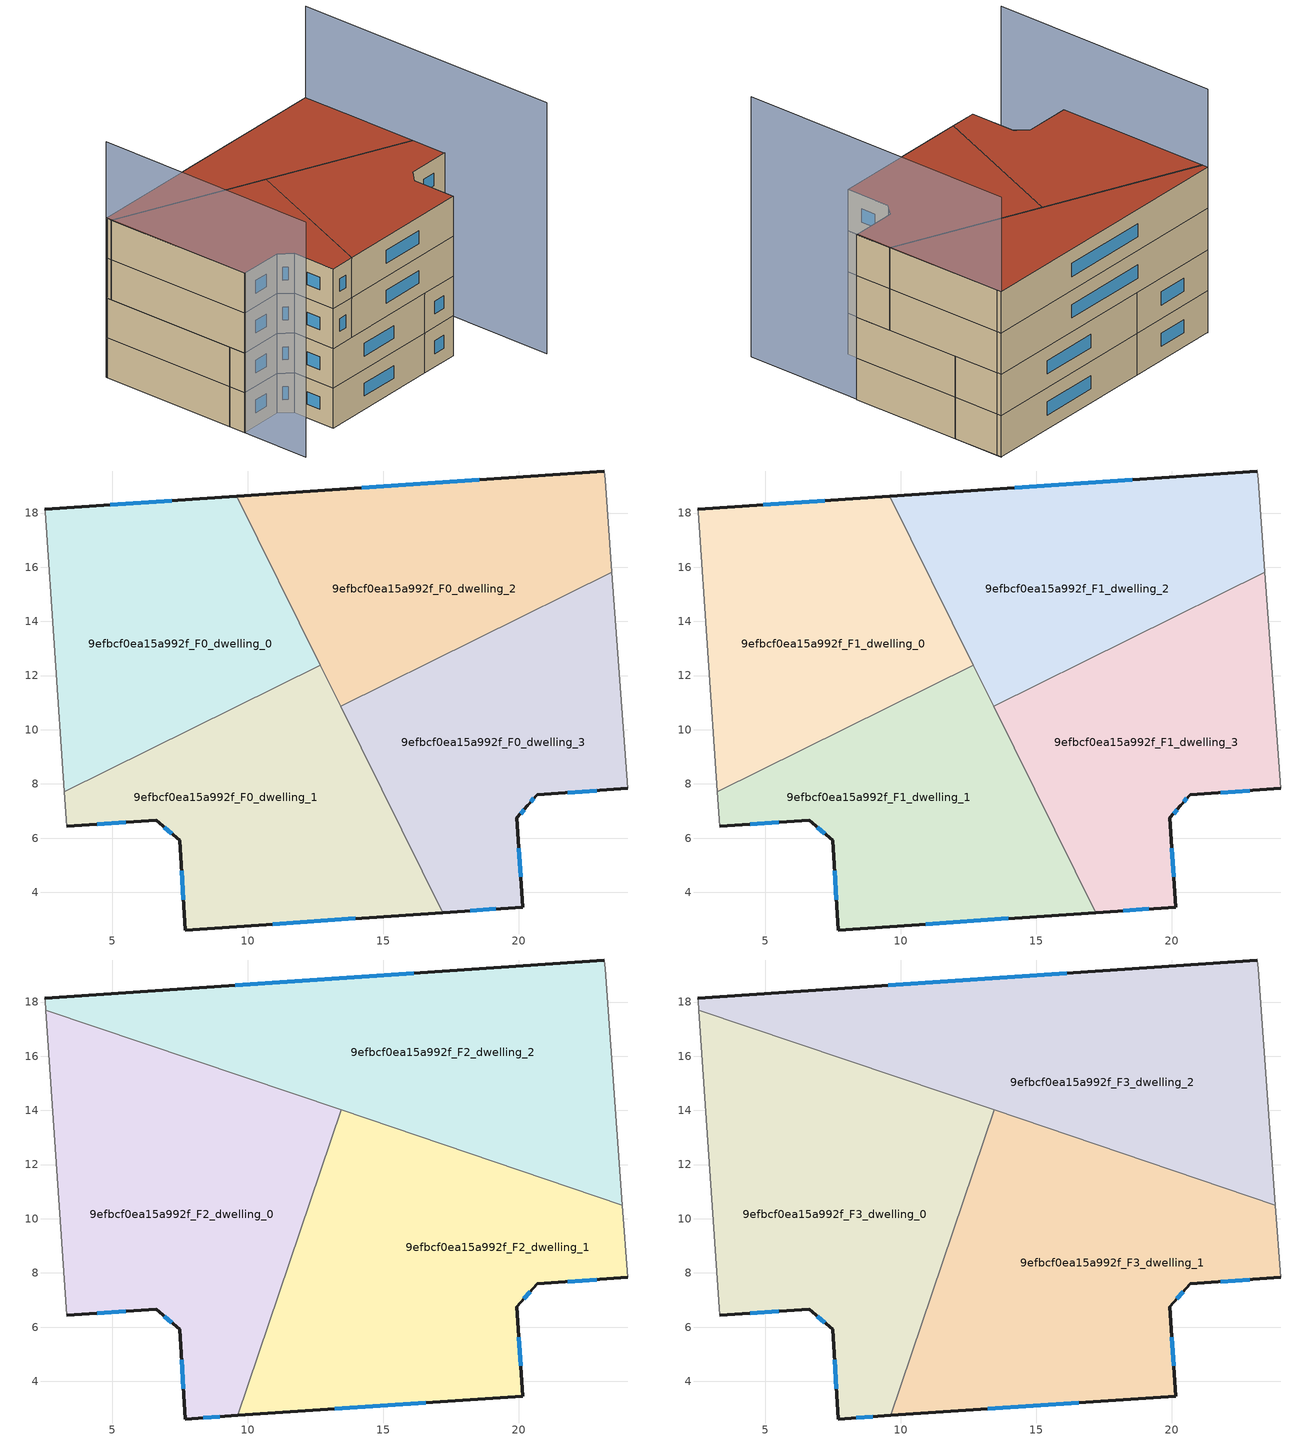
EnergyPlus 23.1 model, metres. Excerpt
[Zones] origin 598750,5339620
9efbcf0ea15a992f_F0_dwelling_0
 floor ground (EU_floor_Construction): 9.6,18.62 12.68,12.38 3.23,7.71 2.52,18.05 2.51,18.14 z0
 wall outside (EU_wall_Construction): 9.6,18.62 2.51,18.14 z0:3
 wall adiabatic (EU_wall_Construction): 2.51,18.14 2.52,18.05 3.23,7.71 z0:3
 wall to 9efbcf0ea15a992f_F0_dwelling_1 (EU_wall_Construction): 3.23,7.71 12.68,12.38 z0:3
 wall to 9efbcf0ea15a992f_F0_dwelling_2 (EU_wall_Construction): 12.68,12.38 9.6,18.62 z0:3
 window (EU_Window_Construction): 7.18,18.46 4.92,18.3 z1.02:1.98
9efbcf0ea15a992f_F0_dwelling_1
 floor ground (EU_floor_Construction): 12.68,12.38 17.2,3.25 7.69,2.61 7.48,5.91 6.62,6.66 3.32,6.44 3.23,7.71 z0
 wall outside (EU_wall_Construction): 3.32,6.44 6.62,6.66 7.48,5.91 7.69,2.61 17.2,3.25 z0:3
 wall adiabatic (EU_wall_Construction): 3.23,7.71 3.32,6.44 z0:3
 wall to 9efbcf0ea15a992f_F0_dwelling_3 (EU_wall_Construction): 17.2,3.25 13.43,10.86 z0:3
 wall to 9efbcf0ea15a992f_F0_dwelling_2 (EU_wall_Construction): 13.43,10.86 12.68,12.38 z0:3
 window (EU_Window_Construction): 7.55,4.79 7.62,3.73 / 6.92,6.41 7.19,6.17 / 4.44,6.52 5.5,6.58 / 10.93,2.83 13.96,3.03 z1.02:1.98
9efbcf0ea15a992f_F0_dwelling_2
 floor ground (EU_floor_Construction): 23.15,19.55 23.19,19.23 23.44,15.81 13.43,10.86 9.6,18.62 z0
 wall outside (EU_wall_Construction): 23.15,19.55 9.6,18.62 z0:3
 wall adiabatic (EU_wall_Construction): 23.44,15.81 23.19,19.23 23.15,19.55 z0:3
 wall to 9efbcf0ea15a992f_F0_dwelling_3 (EU_wall_Construction): 13.43,10.86 23.44,15.81 z0:3
 window (EU_Window_Construction): 18.54,19.24 14.21,18.94 z1.02:1.98
9efbcf0ea15a992f_F0_dwelling_3
 floor ground (EU_floor_Construction): 23.44,15.81 24.02,7.83 20.68,7.6 20.33,7.21 19.93,6.75 20.15,3.45 17.2,3.25 13.43,10.86 z0
 wall outside (EU_wall_Construction): 17.2,3.25 20.15,3.45 19.93,6.75 20.33,7.21 20.68,7.6 24.02,7.83 z0:3
 wall adiabatic (EU_wall_Construction): 24.02,7.83 23.44,15.81 z0:3
 window (EU_Window_Construction): 21.81,7.68 22.88,7.75 / 20.45,7.34 20.56,7.47 / 20.07,6.91 20.2,7.05 / 20.08,4.58 20.01,5.63 / 18.2,3.32 19.14,3.39 z1.02:1.98
9efbcf0ea15a992f_F1_dwelling_0
 floor to 9efbcf0ea15a992f_F0_dwelling_0 (EU_floor_Construction): 9.6,18.62 12.68,12.38 3.23,7.71 2.52,18.05 2.51,18.14 z3
 wall outside (EU_wall_Construction): 9.6,18.62 2.51,18.14 z3:6
 wall adiabatic (EU_wall_Construction): 2.51,18.14 2.52,18.05 3.23,7.71 z3:6
 wall to 9efbcf0ea15a992f_F1_dwelling_1 (EU_wall_Construction): 3.23,7.71 12.68,12.38 z3:6
 wall to 9efbcf0ea15a992f_F1_dwelling_2 (EU_wall_Construction): 12.68,12.38 9.6,18.62 z3:6
 window (EU_Window_Construction): 7.18,18.46 4.92,18.3 z4.02:4.98
 ceiling adiabatic (EU_roof_Construction): 12.68,12.38 11.56,14.65 2.54,17.7 3.23,7.71 z6
9efbcf0ea15a992f_F1_dwelling_1
 floor to 9efbcf0ea15a992f_F0_dwelling_1 (EU_floor_Construction): 12.68,12.38 17.2,3.25 7.69,2.61 7.48,5.91 6.62,6.66 3.32,6.44 3.23,7.71 z3
 wall outside (EU_wall_Construction): 3.32,6.44 6.62,6.66 7.48,5.91 7.69,2.61 17.2,3.25 z3:6
 wall adiabatic (EU_wall_Construction): 3.23,7.71 3.32,6.44 z3:6
 wall to 9efbcf0ea15a992f_F1_dwelling_3 (EU_wall_Construction): 17.2,3.25 13.43,10.86 z3:6
 wall to 9efbcf0ea15a992f_F1_dwelling_2 (EU_wall_Construction): 13.43,10.86 12.68,12.38 z3:6
 window (EU_Window_Construction): 7.55,4.79 7.62,3.73 / 6.92,6.41 7.19,6.17 / 4.44,6.52 5.5,6.58 / 10.93,2.83 13.96,3.03 z4.02:4.98
 ceiling adiabatic (EU_roof_Construction): 17.2,3.25 12.68,12.38 3.23,7.71 3.32,6.44 6.62,6.66 7.48,5.91 7.69,2.61 z6
9efbcf0ea15a992f_F1_dwelling_2
 floor to 9efbcf0ea15a992f_F0_dwelling_2 (EU_floor_Construction): 23.15,19.55 23.19,19.23 23.44,15.81 13.43,10.86 9.6,18.62 z3
 wall outside (EU_wall_Construction): 23.15,19.55 9.6,18.62 z3:6
 wall adiabatic (EU_wall_Construction): 23.44,15.81 23.19,19.23 23.15,19.55 z3:6
 wall to 9efbcf0ea15a992f_F1_dwelling_3 (EU_wall_Construction): 13.43,10.86 23.44,15.81 z3:6
 window (EU_Window_Construction): 18.54,19.24 14.21,18.94 z4.02:4.98
 ceiling adiabatic (EU_roof_Construction): 13.43,10.86 12.8,12.14 13.44,14.02 11.56,14.65 z6
9efbcf0ea15a992f_F1_dwelling_3
 floor to 9efbcf0ea15a992f_F0_dwelling_3 (EU_floor_Construction): 23.44,15.81 24.02,7.83 20.68,7.6 20.33,7.21 19.93,6.75 20.15,3.45 17.2,3.25 13.43,10.86 z3
 wall outside (EU_wall_Construction): 17.2,3.25 20.15,3.45 19.93,6.75 20.33,7.21 20.68,7.6 24.02,7.83 z3:6
 wall adiabatic (EU_wall_Construction): 24.02,7.83 23.44,15.81 z3:6
 window (EU_Window_Construction): 21.81,7.68 22.88,7.75 / 20.45,7.34 20.56,7.47 / 20.07,6.91 20.2,7.05 / 20.08,4.58 20.01,5.63 / 18.2,3.32 19.14,3.39 z4.02:4.98
9efbcf0ea15a992f_F2_dwelling_0
 floor adiabatic (EU_floor_Construction): 13.44,14.02 9.63,2.74 7.69,2.61 7.48,5.91 6.62,6.66 3.32,6.44 2.54,17.7 z6
 wall outside (EU_wall_Construction): 3.32,6.44 6.62,6.66 7.48,5.91 7.69,2.61 9.63,2.74 z6:9
 wall adiabatic (EU_wall_Construction): 2.54,17.7 3.32,6.44 z6:9
 wall to 9efbcf0ea15a992f_F2_dwelling_1 (EU_wall_Construction): 9.63,2.74 13.44,14.02 z6:9
 wall to 9efbcf0ea15a992f_F2_dwelling_2 (EU_wall_Construction): 13.44,14.02 2.54,17.7 z6:9
 window (EU_Window_Construction): 6.92,6.41 7.19,6.17 / 4.44,6.52 5.5,6.58 / 8.35,2.65 8.97,2.69 / 7.55,4.79 7.62,3.73 z7.02:7.98
9efbcf0ea15a992f_F2_dwelling_1
 floor to 9efbcf0ea15a992f_F1_dwelling_3 (EU_floor_Construction): 23.83,10.51 24.02,7.83 20.68,7.6 19.93,6.75 20.15,3.45 17.2,3.25 13.43,10.86 17.22,12.74 z6
 floor adiabatic (EU_floor_Construction): 12.8,12.14 17.2,3.25 9.63,2.74 z6
 floor to 9efbcf0ea15a992f_F1_dwelling_2 (EU_floor_Construction): 17.22,12.74 13.43,10.86 12.8,12.14 13.44,14.02 z6
 wall outside (EU_wall_Construction): 9.63,2.74 20.15,3.45 19.93,6.75 20.68,7.6 24.02,7.83 z6:9
 wall adiabatic (EU_wall_Construction): 24.02,7.83 23.83,10.5 z6:9
 wall to 9efbcf0ea15a992f_F2_dwelling_2 (EU_wall_Construction): 23.83,10.5 13.44,14.02 z6:9
 window (EU_Window_Construction): 13.21,2.98 16.57,3.21 / 21.81,7.68 22.88,7.75 / 20.19,7.04 20.42,7.31 / 20.08,4.58 20.01,5.63 z7.02:7.98
9efbcf0ea15a992f_F2_dwelling_2
 floor to 9efbcf0ea15a992f_F1_dwelling_2 (EU_floor_Construction): 23.15,19.55 23.19,19.23 23.44,15.81 17.22,12.74 11.56,14.65 9.6,18.62 z6
 floor to 9efbcf0ea15a992f_F1_dwelling_0 (EU_floor_Construction): 9.6,18.62 11.56,14.65 2.54,17.7 2.52,18.05 2.51,18.14 z6
 floor to 9efbcf0ea15a992f_F1_dwelling_3 (EU_floor_Construction): 23.44,15.81 23.83,10.51 17.22,12.74 z6
 wall outside (EU_wall_Construction): 23.15,19.55 2.51,18.14 z6:9
 wall adiabatic (EU_wall_Construction): 23.83,10.5 23.19,19.23 23.15,19.55 / 2.51,18.14 2.52,18.05 2.54,17.7 z6:9
 window (EU_Window_Construction): 16.13,19.07 9.53,18.62 z7.02:7.98
9efbcf0ea15a992f_F3_dwelling_0
 floor to 9efbcf0ea15a992f_F2_dwelling_0 (EU_floor_Construction): 13.44,14.02 9.63,2.74 7.69,2.61 7.48,5.91 6.62,6.66 3.32,6.44 2.54,17.7 z9
 wall outside (EU_wall_Construction): 3.32,6.44 6.62,6.66 7.48,5.91 7.69,2.61 9.63,2.74 z9:12
 wall adiabatic (EU_wall_Construction): 2.54,17.7 3.32,6.44 z9:12
 wall to 9efbcf0ea15a992f_F3_dwelling_1 (EU_wall_Construction): 9.63,2.74 13.44,14.02 z9:12
 wall to 9efbcf0ea15a992f_F3_dwelling_2 (EU_wall_Construction): 13.44,14.02 2.54,17.7 z9:12
 window (EU_Window_Construction): 6.92,6.41 7.19,6.17 / 4.44,6.52 5.5,6.58 / 8.35,2.65 8.97,2.69 / 7.55,4.79 7.62,3.73 z10.02:10.98
 roof outside (EU_roof_Construction): 9.63,2.74 13.44,14.02 2.54,17.7 3.32,6.44 6.62,6.66 7.48,5.91 7.69,2.61 z12
9efbcf0ea15a992f_F3_dwelling_1
 floor to 9efbcf0ea15a992f_F2_dwelling_1 (EU_floor_Construction): 23.83,10.5 24.02,7.83 20.68,7.6 19.93,6.75 20.15,3.45 9.63,2.74 13.44,14.02 z9
 wall outside (EU_wall_Construction): 9.63,2.74 20.15,3.45 19.93,6.75 20.68,7.6 24.02,7.83 z9:12
 wall adiabatic (EU_wall_Construction): 24.02,7.83 23.83,10.5 z9:12
 wall to 9efbcf0ea15a992f_F3_dwelling_2 (EU_wall_Construction): 23.83,10.5 13.44,14.02 z9:12
 window (EU_Window_Construction): 13.21,2.98 16.57,3.21 / 21.81,7.68 22.88,7.75 / 20.19,7.04 20.42,7.31 / 20.08,4.58 20.01,5.63 z10.02:10.98
 roof outside (EU_roof_Construction): 20.15,3.45 19.93,6.75 20.68,7.6 24.02,7.83 23.83,10.5 13.44,14.02 9.63,2.74 z12
9efbcf0ea15a992f_F3_dwelling_2
 floor to 9efbcf0ea15a992f_F2_dwelling_2 (EU_floor_Construction): 23.15,19.55 23.19,19.23 23.83,10.5 2.54,17.7 2.52,18.05 2.51,18.14 z9
 wall outside (EU_wall_Construction): 23.15,19.55 2.51,18.14 z9:12
 wall adiabatic (EU_wall_Construction): 23.83,10.5 23.19,19.23 23.15,19.55 / 2.51,18.14 2.52,18.05 2.54,17.7 z9:12
 window (EU_Window_Construction): 16.13,19.07 9.53,18.62 z10.02:10.98
 roof outside (EU_roof_Construction): 23.83,10.5 23.19,19.23 23.15,19.55 2.51,18.14 2.52,18.05 2.54,17.7 z12
shading: 2.53,18.18 3.66,1.32 z0:17.7; 24.53,-0.84 23.17,19.54 z0:18.9
[Building]
EU S2 Campaign: North Axis=0; Terrain=City; Solar Distribution=FullExterior
[Site:Location]
Vienna: Latitude=48; Longitude=16.5; Time Zone=1; Elevation=183
[SizingPeriod:WeatherFileDays]
AnnualSizingPeriod: Begin Month=1; Begin Day of Month=1; End Month=12; End Day of Month=31; Day of Week for Start Day=Monday; Use Weather File Daylight Saving Period=No; Use Weather File Rain and Snow Indicators=No
[MATERIAL]
EU_InternalMass_Material: Roughness=MediumRough; Thickness=0.1; Conductivity=1; Density=1800; Specific Heat=900; Thermal Absorptance=0.9; Solar Absorptance=0.7; Visible Absorptance=0.7
[MATERIAL:NOMASS] Roughness=MediumRough; Thermal Absorptance=0.9; Solar Absorptance=0.7; Visible Absorptance=0.7
Name | Thermal Resistance
EU_wall_NoMass | 0.942466
EU_roof_NoMass | 0.551687
EU_floor_NoMass | 0.66527
[WINDOWMATERIAL:SIMPLEGLAZINGSYSTEM]
EU_Window_SimpleGlazing: UFactor=2.03367; Solar Heat Gain Coefficient=0.65; Visible Transmittance=0.65
[CONSTRUCTION]
EU_wall_Construction: EU_wall_NoMass
EU_roof_Construction: EU_roof_NoMass
EU_floor_Construction: EU_floor_NoMass
EU_Window_Construction: EU_Window_SimpleGlazing
EU_InternalMass_Construction: EU_InternalMass_Material
[ZONE] Type=1; Multiplier=1; Ceiling Height=autocalculate; Floor Area=autocalculate; Part of Total Floor Area=Yes
Name | Volume
9efbcf0ea15a992f_F0_dwelling_0; 9efbcf0ea15a992f_F1_dwelling_0 | 221.492
9efbcf0ea15a992f_F2_dwelling_0; 9efbcf0ea15a992f_F3_dwelling_0 | 295.304
9efbcf0ea15a992f_F0_dwelling_1; 9efbcf0ea15a992f_F1_dwelling_1 | 221.5
9efbcf0ea15a992f_F2_dwelling_1; 9efbcf0ea15a992f_F3_dwelling_1 | 295.323
9efbcf0ea15a992f_F0_dwelling_2; 9efbcf0ea15a992f_F1_dwelling_2 | 221.472
9efbcf0ea15a992f_F2_dwelling_2; 9efbcf0ea15a992f_F3_dwelling_2 | 295.328
9efbcf0ea15a992f_F0_dwelling_3; 9efbcf0ea15a992f_F1_dwelling_3 | 221.502
[INTERNALMASS] Construction=EU_InternalMass_Construction
Name | Zone or ZoneList | Surface Area
9efbcf0ea15a992f_F0_dwelling_0_EU_InternalMass | 9efbcf0ea15a992f_F0_dwelling_0 | 73.8307
9efbcf0ea15a992f_F0_dwelling_1_EU_InternalMass | 9efbcf0ea15a992f_F0_dwelling_1 | 73.8311
9efbcf0ea15a992f_F0_dwelling_2_EU_InternalMass | 9efbcf0ea15a992f_F0_dwelling_2 | 73.8246
9efbcf0ea15a992f_F0_dwelling_3_EU_InternalMass | 9efbcf0ea15a992f_F0_dwelling_3 | 73.8333
9efbcf0ea15a992f_F1_dwelling_0_EU_InternalMass | 9efbcf0ea15a992f_F1_dwelling_0 | 73.8307
9efbcf0ea15a992f_F1_dwelling_1_EU_InternalMass | 9efbcf0ea15a992f_F1_dwelling_1 | 73.8311
9efbcf0ea15a992f_F1_dwelling_2_EU_InternalMass | 9efbcf0ea15a992f_F1_dwelling_2 | 73.8246
9efbcf0ea15a992f_F1_dwelling_3_EU_InternalMass | 9efbcf0ea15a992f_F1_dwelling_3 | 73.8333
9efbcf0ea15a992f_F2_dwelling_0_EU_InternalMass | 9efbcf0ea15a992f_F2_dwelling_0 | 98.4365
9efbcf0ea15a992f_F2_dwelling_1_EU_InternalMass | 9efbcf0ea15a992f_F2_dwelling_1 | 98.4411
9efbcf0ea15a992f_F2_dwelling_2_EU_InternalMass | 9efbcf0ea15a992f_F2_dwelling_2 | 98.4427
9efbcf0ea15a992f_F3_dwelling_0_EU_InternalMass | 9efbcf0ea15a992f_F3_dwelling_0 | 98.4365
9efbcf0ea15a992f_F3_dwelling_1_EU_InternalMass | 9efbcf0ea15a992f_F3_dwelling_1 | 98.4411
9efbcf0ea15a992f_F3_dwelling_2_EU_InternalMass | 9efbcf0ea15a992f_F3_dwelling_2 | 98.4427
[OTHEREQUIPMENT] Fuel Type=Electricity; Design Level Calculation Method=Watts/Area; Power per Zone Floor Area=1; Fraction Latent=0; Fraction Radiant=0; Fraction Lost=0; Carbon Dioxide Generation Rate=0; EndUse Subcategory=EU_Step8_InternalGains
Name | Zone or ZoneList or Space or SpaceList | Schedule
EU_Step8_InternalGain_9efbcf0ea15a992f_F0_dwelling_0_f000 | 9efbcf0ea15a992f_F0_dwelling_0 | EU_Step8_GainSchedule_9efbcf0ea15a992f_F0_dwelling_0_f000
EU_Step8_InternalGain_9efbcf0ea15a992f_F0_dwelling_1_f000 | 9efbcf0ea15a992f_F0_dwelling_1 | EU_Step8_GainSchedule_9efbcf0ea15a992f_F0_dwelling_1_f000
EU_Step8_InternalGain_9efbcf0ea15a992f_F0_dwelling_2_f000 | 9efbcf0ea15a992f_F0_dwelling_2 | EU_Step8_GainSchedule_9efbcf0ea15a992f_F0_dwelling_2_f000
EU_Step8_InternalGain_9efbcf0ea15a992f_F0_dwelling_3_f000 | 9efbcf0ea15a992f_F0_dwelling_3 | EU_Step8_GainSchedule_9efbcf0ea15a992f_F0_dwelling_3_f000
EU_Step8_InternalGain_9efbcf0ea15a992f_F1_dwelling_0_f000 | 9efbcf0ea15a992f_F1_dwelling_0 | EU_Step8_GainSchedule_9efbcf0ea15a992f_F1_dwelling_0_f000
EU_Step8_InternalGain_9efbcf0ea15a992f_F1_dwelling_1_f000 | 9efbcf0ea15a992f_F1_dwelling_1 | EU_Step8_GainSchedule_9efbcf0ea15a992f_F1_dwelling_1_f000
EU_Step8_InternalGain_9efbcf0ea15a992f_F1_dwelling_2_f000 | 9efbcf0ea15a992f_F1_dwelling_2 | EU_Step8_GainSchedule_9efbcf0ea15a992f_F1_dwelling_2_f000
EU_Step8_InternalGain_9efbcf0ea15a992f_F1_dwelling_3_f000 | 9efbcf0ea15a992f_F1_dwelling_3 | EU_Step8_GainSchedule_9efbcf0ea15a992f_F1_dwelling_3_f000
EU_Step8_InternalGain_9efbcf0ea15a992f_F2_dwelling_0_f000 | 9efbcf0ea15a992f_F2_dwelling_0 | EU_Step8_GainSchedule_9efbcf0ea15a992f_F2_dwelling_0_f000
EU_Step8_InternalGain_9efbcf0ea15a992f_F2_dwelling_1_f000 | 9efbcf0ea15a992f_F2_dwelling_1 | EU_Step8_GainSchedule_9efbcf0ea15a992f_F2_dwelling_1_f000
EU_Step8_InternalGain_9efbcf0ea15a992f_F2_dwelling_2_f000 | 9efbcf0ea15a992f_F2_dwelling_2 | EU_Step8_GainSchedule_9efbcf0ea15a992f_F2_dwelling_2_f000
EU_Step8_InternalGain_9efbcf0ea15a992f_F3_dwelling_0_f000 | 9efbcf0ea15a992f_F3_dwelling_0 | EU_Step8_GainSchedule_9efbcf0ea15a992f_F3_dwelling_0_f000
EU_Step8_InternalGain_9efbcf0ea15a992f_F3_dwelling_1_f000 | 9efbcf0ea15a992f_F3_dwelling_1 | EU_Step8_GainSchedule_9efbcf0ea15a992f_F3_dwelling_1_f000
EU_Step8_InternalGain_9efbcf0ea15a992f_F3_dwelling_2_f000 | 9efbcf0ea15a992f_F3_dwelling_2 | EU_Step8_GainSchedule_9efbcf0ea15a992f_F3_dwelling_2_f000
[ZONEVENTILATION:DESIGNFLOWRATE] Schedule=EU_AlwaysOn; Design Flow Rate Calculation Method=AirChanges/Hour; Air Changes per Hour=0.530523; Ventilation Type=Natural; Fan Pressure Rise=0; Fan Total Efficiency=1; Constant Term Coefficient=1; Temperature Term Coefficient=0; Velocity Term Coefficient=0; Velocity Squared Term Coefficient=0; Minimum Indoor Temperature=-100; Maximum Indoor Temperature=100; Delta Temperature=-100; Minimum Outdoor Temperature=-100; Maximum Outdoor Temperature=100; Maximum Wind Speed=40
Name | Zone or ZoneList or Space or SpaceList
EU_ConstantAir_9efbcf0ea15a992f_F0_dwelling_0 | 9efbcf0ea15a992f_F0_dwelling_0
EU_ConstantAir_9efbcf0ea15a992f_F0_dwelling_1 | 9efbcf0ea15a992f_F0_dwelling_1
EU_ConstantAir_9efbcf0ea15a992f_F0_dwelling_2 | 9efbcf0ea15a992f_F0_dwelling_2
EU_ConstantAir_9efbcf0ea15a992f_F0_dwelling_3 | 9efbcf0ea15a992f_F0_dwelling_3
EU_ConstantAir_9efbcf0ea15a992f_F1_dwelling_0 | 9efbcf0ea15a992f_F1_dwelling_0
EU_ConstantAir_9efbcf0ea15a992f_F1_dwelling_1 | 9efbcf0ea15a992f_F1_dwelling_1
EU_ConstantAir_9efbcf0ea15a992f_F1_dwelling_2 | 9efbcf0ea15a992f_F1_dwelling_2
EU_ConstantAir_9efbcf0ea15a992f_F1_dwelling_3 | 9efbcf0ea15a992f_F1_dwelling_3
EU_ConstantAir_9efbcf0ea15a992f_F2_dwelling_0 | 9efbcf0ea15a992f_F2_dwelling_0
EU_ConstantAir_9efbcf0ea15a992f_F2_dwelling_1 | 9efbcf0ea15a992f_F2_dwelling_1
EU_ConstantAir_9efbcf0ea15a992f_F2_dwelling_2 | 9efbcf0ea15a992f_F2_dwelling_2
EU_ConstantAir_9efbcf0ea15a992f_F3_dwelling_0 | 9efbcf0ea15a992f_F3_dwelling_0
EU_ConstantAir_9efbcf0ea15a992f_F3_dwelling_1 | 9efbcf0ea15a992f_F3_dwelling_1
EU_ConstantAir_9efbcf0ea15a992f_F3_dwelling_2 | 9efbcf0ea15a992f_F3_dwelling_2
[HVACTEMPLATE:THERMOSTAT] Constant Heating Setpoint=20; Constant Cooling Setpoint=50
EU_HeatOnly_9efbcf0ea15a992f_F0_dwelling_0; EU_HeatOnly_9efbcf0ea15a992f_F0_dwelling_1; EU_HeatOnly_9efbcf0ea15a992f_F0_dwelling_2; EU_HeatOnly_9efbcf0ea15a992f_F0_dwelling_3; EU_HeatOnly_9efbcf0ea15a992f_F1_dwelling_0; EU_HeatOnly_9efbcf0ea15a992f_F1_dwelling_1; EU_HeatOnly_9efbcf0ea15a992f_F1_dwelling_2; EU_HeatOnly_9efbcf0ea15a992f_F1_dwelling_3; EU_HeatOnly_9efbcf0ea15a992f_F2_dwelling_0; EU_HeatOnly_9efbcf0ea15a992f_F2_dwelling_1; EU_HeatOnly_9efbcf0ea15a992f_F2_dwelling_2; EU_HeatOnly_9efbcf0ea15a992f_F3_dwelling_0; EU_HeatOnly_9efbcf0ea15a992f_F3_dwelling_1; EU_HeatOnly_9efbcf0ea15a992f_F3_dwelling_2
[HVACTEMPLATE:ZONE:IDEALLOADSAIRSYSTEM] System Availability Schedule=EU_AlwaysOn; Maximum Heating Supply Air Temperature=50; Minimum Cooling Supply Air Temperature=13; Maximum Heating Supply Air Humidity Ratio=0.0156; Minimum Cooling Supply Air Humidity Ratio=0.0077; Heating Limit=NoLimit; Cooling Limit=NoLimit; Heating Availability Schedule=EU_AlwaysOn; Cooling Availability Schedule=EU_CoolingOff; Dehumidification Control Type=ConstantSensibleHeatRatio; Cooling Sensible Heat Ratio=0.7; Dehumidification Setpoint=60; Humidification Control Type=None; Humidification Setpoint=30; Outdoor Air Method=None; Outdoor Air Flow Rate per Person=0.00944; Outdoor Air Flow Rate per Zone Floor Area=0; Outdoor Air Flow Rate per Zone=0; Demand Controlled Ventilation Type=None; Outdoor Air Economizer Type=NoEconomizer; Heat Recovery Type=None; Sensible Heat Recovery Effectiveness=0.7; Latent Heat Recovery Effectiveness=0.65
Name | Template Thermostat
9efbcf0ea15a992f_F0_dwelling_0 | EU_HeatOnly_9efbcf0ea15a992f_F0_dwelling_0
9efbcf0ea15a992f_F0_dwelling_1 | EU_HeatOnly_9efbcf0ea15a992f_F0_dwelling_1
9efbcf0ea15a992f_F0_dwelling_2 | EU_HeatOnly_9efbcf0ea15a992f_F0_dwelling_2
9efbcf0ea15a992f_F0_dwelling_3 | EU_HeatOnly_9efbcf0ea15a992f_F0_dwelling_3
9efbcf0ea15a992f_F1_dwelling_0 | EU_HeatOnly_9efbcf0ea15a992f_F1_dwelling_0
9efbcf0ea15a992f_F1_dwelling_1 | EU_HeatOnly_9efbcf0ea15a992f_F1_dwelling_1
9efbcf0ea15a992f_F1_dwelling_2 | EU_HeatOnly_9efbcf0ea15a992f_F1_dwelling_2
9efbcf0ea15a992f_F1_dwelling_3 | EU_HeatOnly_9efbcf0ea15a992f_F1_dwelling_3
9efbcf0ea15a992f_F2_dwelling_0 | EU_HeatOnly_9efbcf0ea15a992f_F2_dwelling_0
9efbcf0ea15a992f_F2_dwelling_1 | EU_HeatOnly_9efbcf0ea15a992f_F2_dwelling_1
9efbcf0ea15a992f_F2_dwelling_2 | EU_HeatOnly_9efbcf0ea15a992f_F2_dwelling_2
9efbcf0ea15a992f_F3_dwelling_0 | EU_HeatOnly_9efbcf0ea15a992f_F3_dwelling_0
9efbcf0ea15a992f_F3_dwelling_1 | EU_HeatOnly_9efbcf0ea15a992f_F3_dwelling_1
9efbcf0ea15a992f_F3_dwelling_2 | EU_HeatOnly_9efbcf0ea15a992f_F3_dwelling_2
[SIZING:ZONE] Zone Cooling Design Supply Air Temperature Input Method=SupplyAirTemperature; Zone Cooling Design Supply Air Temperature=13; Zone Heating Design Supply Air Temperature Input Method=SupplyAirTemperature; Zone Heating Design Supply Air Temperature=50; Zone Cooling Design Supply Air Humidity Ratio=0.008; Zone Heating Design Supply Air Humidity Ratio=0.008; Cooling Design Air Flow Method=DesignDay; Cooling Design Air Flow Rate=0; Cooling Minimum Air Flow per Zone Floor Area=0.000762; Cooling Minimum Air Flow=0; Cooling Minimum Air Flow Fraction=0.2; Heating Design Air Flow Method=DesignDay; Heating Design Air Flow Rate=0; Heating Maximum Air Flow per Zone Floor Area=0.002032; Heating Maximum Air Flow=0.141576; Heating Maximum Air Flow Fraction=0.3; Account for Dedicated Outdoor Air System=No; Dedicated Outdoor Air System Control Strategy=NeutralSupplyAir; Dedicated Outdoor Air Low Setpoint Temperature for Design=autosize; Dedicated Outdoor Air High Setpoint Temperature for Design=autosize; Zone Load Sizing Method=Sensible Load Only No Latent Load; Zone Latent Cooling Design Supply Air Humidity Ratio Input Method=HumidityRatioDifference; Zone Cooling Design Supply Air Humidity Ratio Difference=0.005; Zone Latent Heating Design Supply Air Humidity Ratio Input Method=HumidityRatioDifference; Zone Humidification Design Supply Air Humidity Ratio Difference=0.005
9efbcf0ea15a992f_F0_dwelling_0; 9efbcf0ea15a992f_F0_dwelling_1; 9efbcf0ea15a992f_F0_dwelling_2; 9efbcf0ea15a992f_F0_dwelling_3; 9efbcf0ea15a992f_F1_dwelling_0; 9efbcf0ea15a992f_F1_dwelling_1; 9efbcf0ea15a992f_F1_dwelling_2; 9efbcf0ea15a992f_F1_dwelling_3; 9efbcf0ea15a992f_F2_dwelling_0; 9efbcf0ea15a992f_F2_dwelling_1; 9efbcf0ea15a992f_F2_dwelling_2; 9efbcf0ea15a992f_F3_dwelling_0; 9efbcf0ea15a992f_F3_dwelling_1; 9efbcf0ea15a992f_F3_dwelling_2
[SCHEDULE:CONSTANT]
Name | Hourly Value
EU_AlwaysOn | 1
EU_CoolingOff | 0
[SCHEDULE:FILE] Column Number=1; Rows to Skip at Top=0; Number of Hours of Data=8760; Column Separator=Comma; Interpolate to Timestep=No; Minutes per Item=60; Adjust Schedule for Daylight Savings=Yes
Name | File
EU_Step8_GainSchedule_9efbcf0ea15a992f_F0_dwelling_0_f000 | ../../schedules/9efbcf0ea15a992f/9efbcf0ea15a992f_F0_dwelling_0_f000_gain.csv
EU_Step8_GainSchedule_9efbcf0ea15a992f_F0_dwelling_1_f000 | ../../schedules/9efbcf0ea15a992f/9efbcf0ea15a992f_F0_dwelling_1_f000_gain.csv
EU_Step8_GainSchedule_9efbcf0ea15a992f_F0_dwelling_2_f000 | ../../schedules/9efbcf0ea15a992f/9efbcf0ea15a992f_F0_dwelling_2_f000_gain.csv
EU_Step8_GainSchedule_9efbcf0ea15a992f_F0_dwelling_3_f000 | ../../schedules/9efbcf0ea15a992f/9efbcf0ea15a992f_F0_dwelling_3_f000_gain.csv
EU_Step8_GainSchedule_9efbcf0ea15a992f_F1_dwelling_0_f000 | ../../schedules/9efbcf0ea15a992f/9efbcf0ea15a992f_F1_dwelling_0_f000_gain.csv
EU_Step8_GainSchedule_9efbcf0ea15a992f_F1_dwelling_1_f000 | ../../schedules/9efbcf0ea15a992f/9efbcf0ea15a992f_F1_dwelling_1_f000_gain.csv
EU_Step8_GainSchedule_9efbcf0ea15a992f_F1_dwelling_2_f000 | ../../schedules/9efbcf0ea15a992f/9efbcf0ea15a992f_F1_dwelling_2_f000_gain.csv
EU_Step8_GainSchedule_9efbcf0ea15a992f_F1_dwelling_3_f000 | ../../schedules/9efbcf0ea15a992f/9efbcf0ea15a992f_F1_dwelling_3_f000_gain.csv
EU_Step8_GainSchedule_9efbcf0ea15a992f_F2_dwelling_0_f000 | ../../schedules/9efbcf0ea15a992f/9efbcf0ea15a992f_F2_dwelling_0_f000_gain.csv
EU_Step8_GainSchedule_9efbcf0ea15a992f_F2_dwelling_1_f000 | ../../schedules/9efbcf0ea15a992f/9efbcf0ea15a992f_F2_dwelling_1_f000_gain.csv
EU_Step8_GainSchedule_9efbcf0ea15a992f_F2_dwelling_2_f000 | ../../schedules/9efbcf0ea15a992f/9efbcf0ea15a992f_F2_dwelling_2_f000_gain.csv
EU_Step8_GainSchedule_9efbcf0ea15a992f_F3_dwelling_0_f000 | ../../schedules/9efbcf0ea15a992f/9efbcf0ea15a992f_F3_dwelling_0_f000_gain.csv
EU_Step8_GainSchedule_9efbcf0ea15a992f_F3_dwelling_1_f000 | ../../schedules/9efbcf0ea15a992f/9efbcf0ea15a992f_F3_dwelling_1_f000_gain.csv
EU_Step8_GainSchedule_9efbcf0ea15a992f_F3_dwelling_2_f000 | ../../schedules/9efbcf0ea15a992f/9efbcf0ea15a992f_F3_dwelling_2_f000_gain.csv
